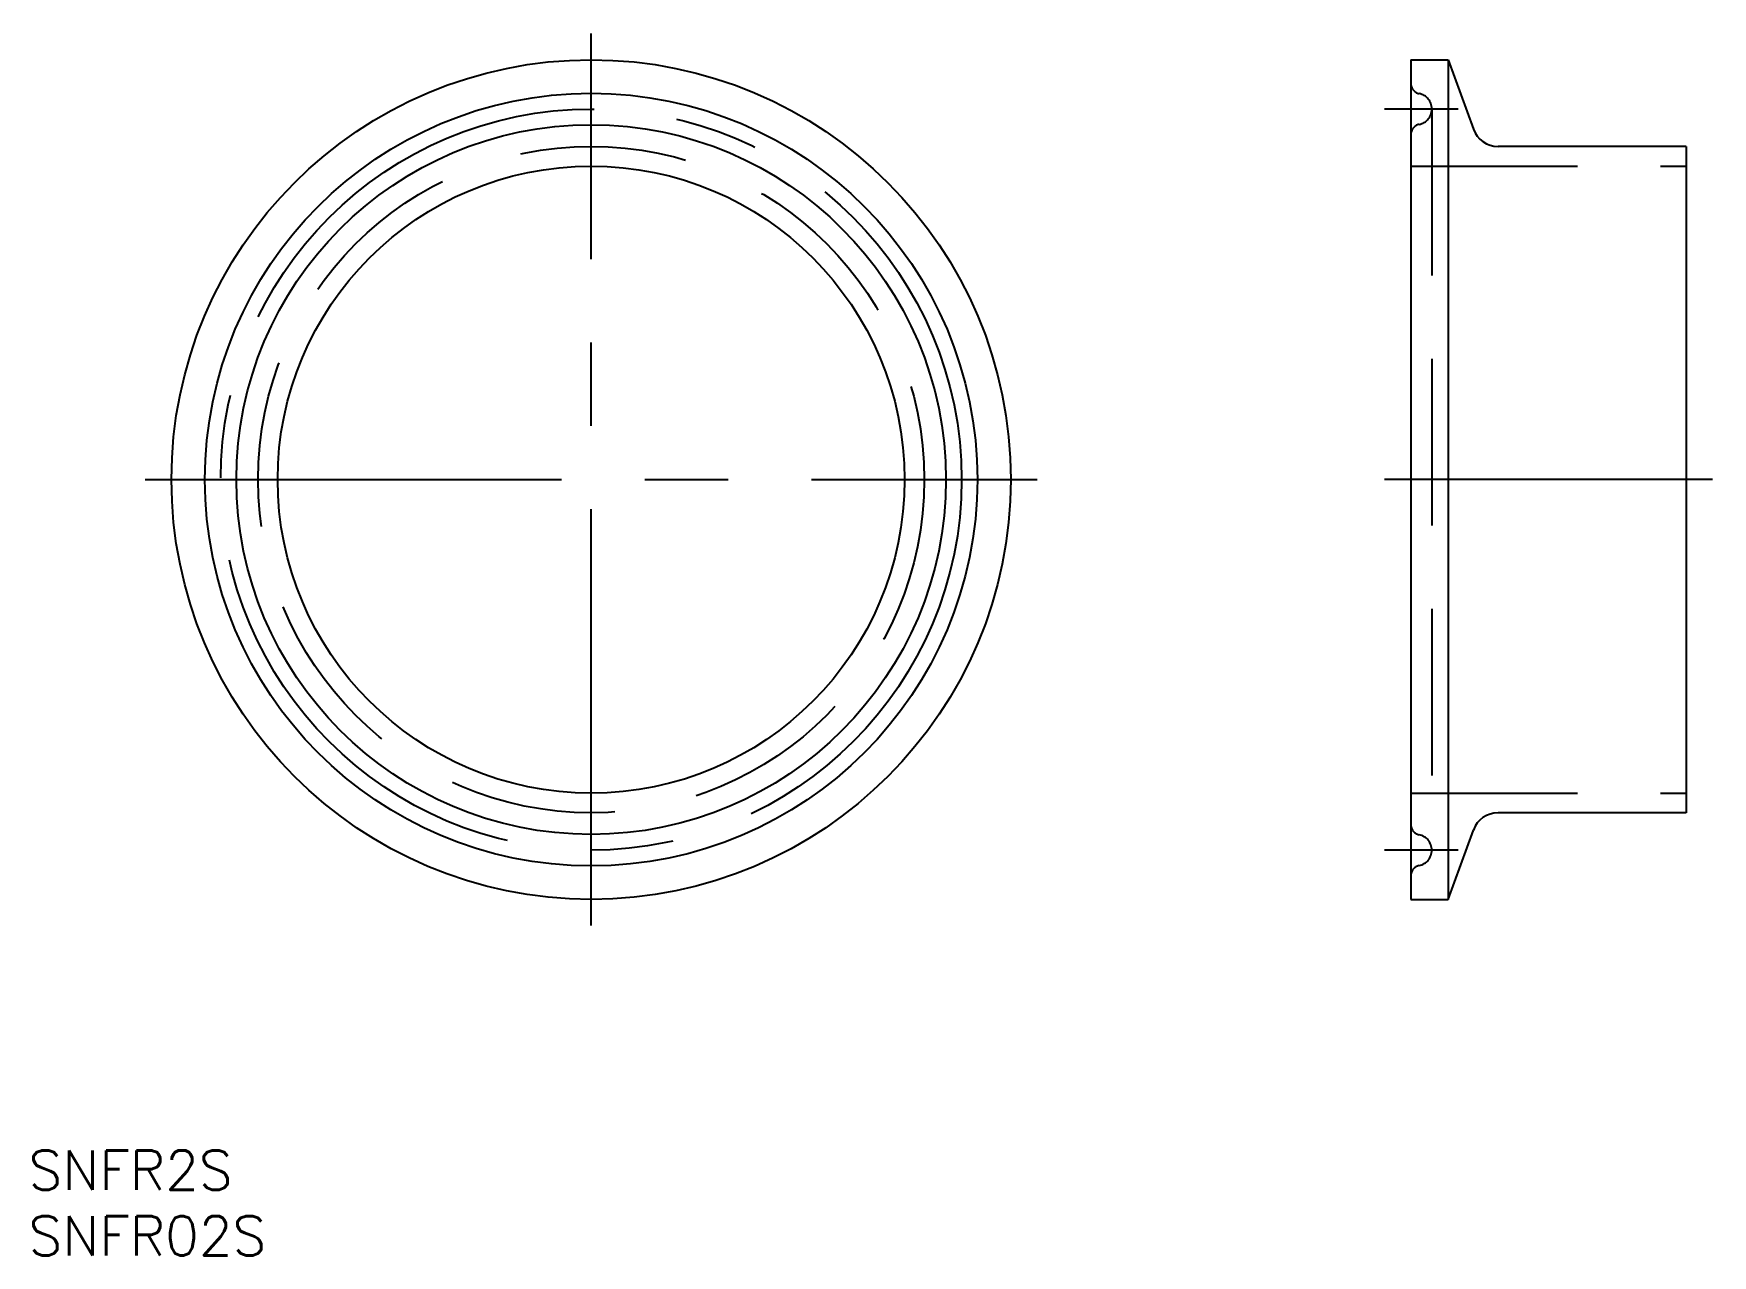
# Model space of a CAD drawing. Extents: x -43 to 86, y -59 to 34.
import ezdxf

# ---------------------------------------------------------------- set-up
doc = ezdxf.new("R2010")
doc.units = 0
doc.linetypes.add('CENTER', pattern=[50.8, 31.75, -6.35, 6.35, -6.35])
doc.linetypes.add('DASHED', pattern=[19.05, 12.7, -6.35])
doc.layers.get('0').update_dxf_attribs({"linetype": 'CONTINUOUS'})
doc.layers.add('CENTER', color=1, linetype='CENTER')
doc.styles.get("Standard").update_dxf_attribs({"font": 'txt.shx', "height": 3, "bigfont": 'bigfont.shx'})

msp = doc.modelspace()

# ---------------------------------------------------------------- linework, layer by layer
at = {"color": 7, "linetype": 'CONTINUOUS'}
for p, q in [((62.5, 32), (62.5, -32)), ((62.5, 32), (65.35, 32)), ((65.35, 32), (65.35, -32)), ((65.35, 32), (67.27, 26.72)), ((83.5, 25.4), (69.15, 25.4)), ((83.5, 25.4), (83.5, -25.4)), ((83.5, -25.4), (69.15, -25.4)), ((65.35, -32), (67.27, -26.72)), ((62.5, -32), (65.35, -32))]:
    msp.add_line(p, q, dxfattribs=at)
at = {"color": 3, "linetype": 'DASHED'}
for p, q in [((64.1, 28.25), (64.1, -28.25)), ((62.5, 23.9), (83.5, 23.9)), ((62.5, -23.9), (83.5, -23.9))]:
    msp.add_line(p, q, dxfattribs=at)
at = {"color": 7, "linetype": 'CONTINUOUS'}
for radius in [32, 29.45, 27.05, 23.9]:
    msp.add_circle((0, 0), radius, dxfattribs=at)
at = {"color": 3, "linetype": 'DASHED'}
msp.add_circle((0, 0), 25.4, dxfattribs=at)
for centre, radius, start, end in [((63.3, 30.21), 0.8, 180, 258.463), ((62.9, 28.25), 1.2, 281.537, 78.463), ((63.3, 26.29), 0.8, 101.537, 180), ((63.3, -26.29), 0.8, 180, 258.463), ((62.9, -28.25), 1.2, 281.537, 78.463), ((63.3, -30.21), 0.8, 101.537, 180)]:
    msp.add_arc(centre, radius, start, end, dxfattribs=at)
at = {"color": 7, "linetype": 'CONTINUOUS'}
for centre, start, end in [((69.15, 27.4), 200, 270), ((69.15, -27.4), 90, 160)]:
    msp.add_arc(centre, 2, start, end, dxfattribs=at)
at = {"layer": 'CENTER', "color": 1, "linetype": 'CENTER'}
for p, q in [((0, -34), (0, 34)), ((66.1, 28.25), (60.5, 28.25)), ((-34, 0), (34, 0)), ((85.5, 0), (60.5, 0)), ((66.1, -28.25), (60.5, -28.25))]:
    msp.add_line(p, q, dxfattribs=at)
msp.add_circle((0, 0), 28.25, dxfattribs=at)

# ---------------------------------------------------------------- texts
at = {"color": 7, "linetype": 'CONTINUOUS'}
for s, p in [('SNFR2S', (-42.9, -54.14)), ('SNFR02S', (-42.9, -59.14))]:
    msp.add_text(s, height=3, dxfattribs=at).set_placement(p)

doc.saveas('drawing.dxf')
